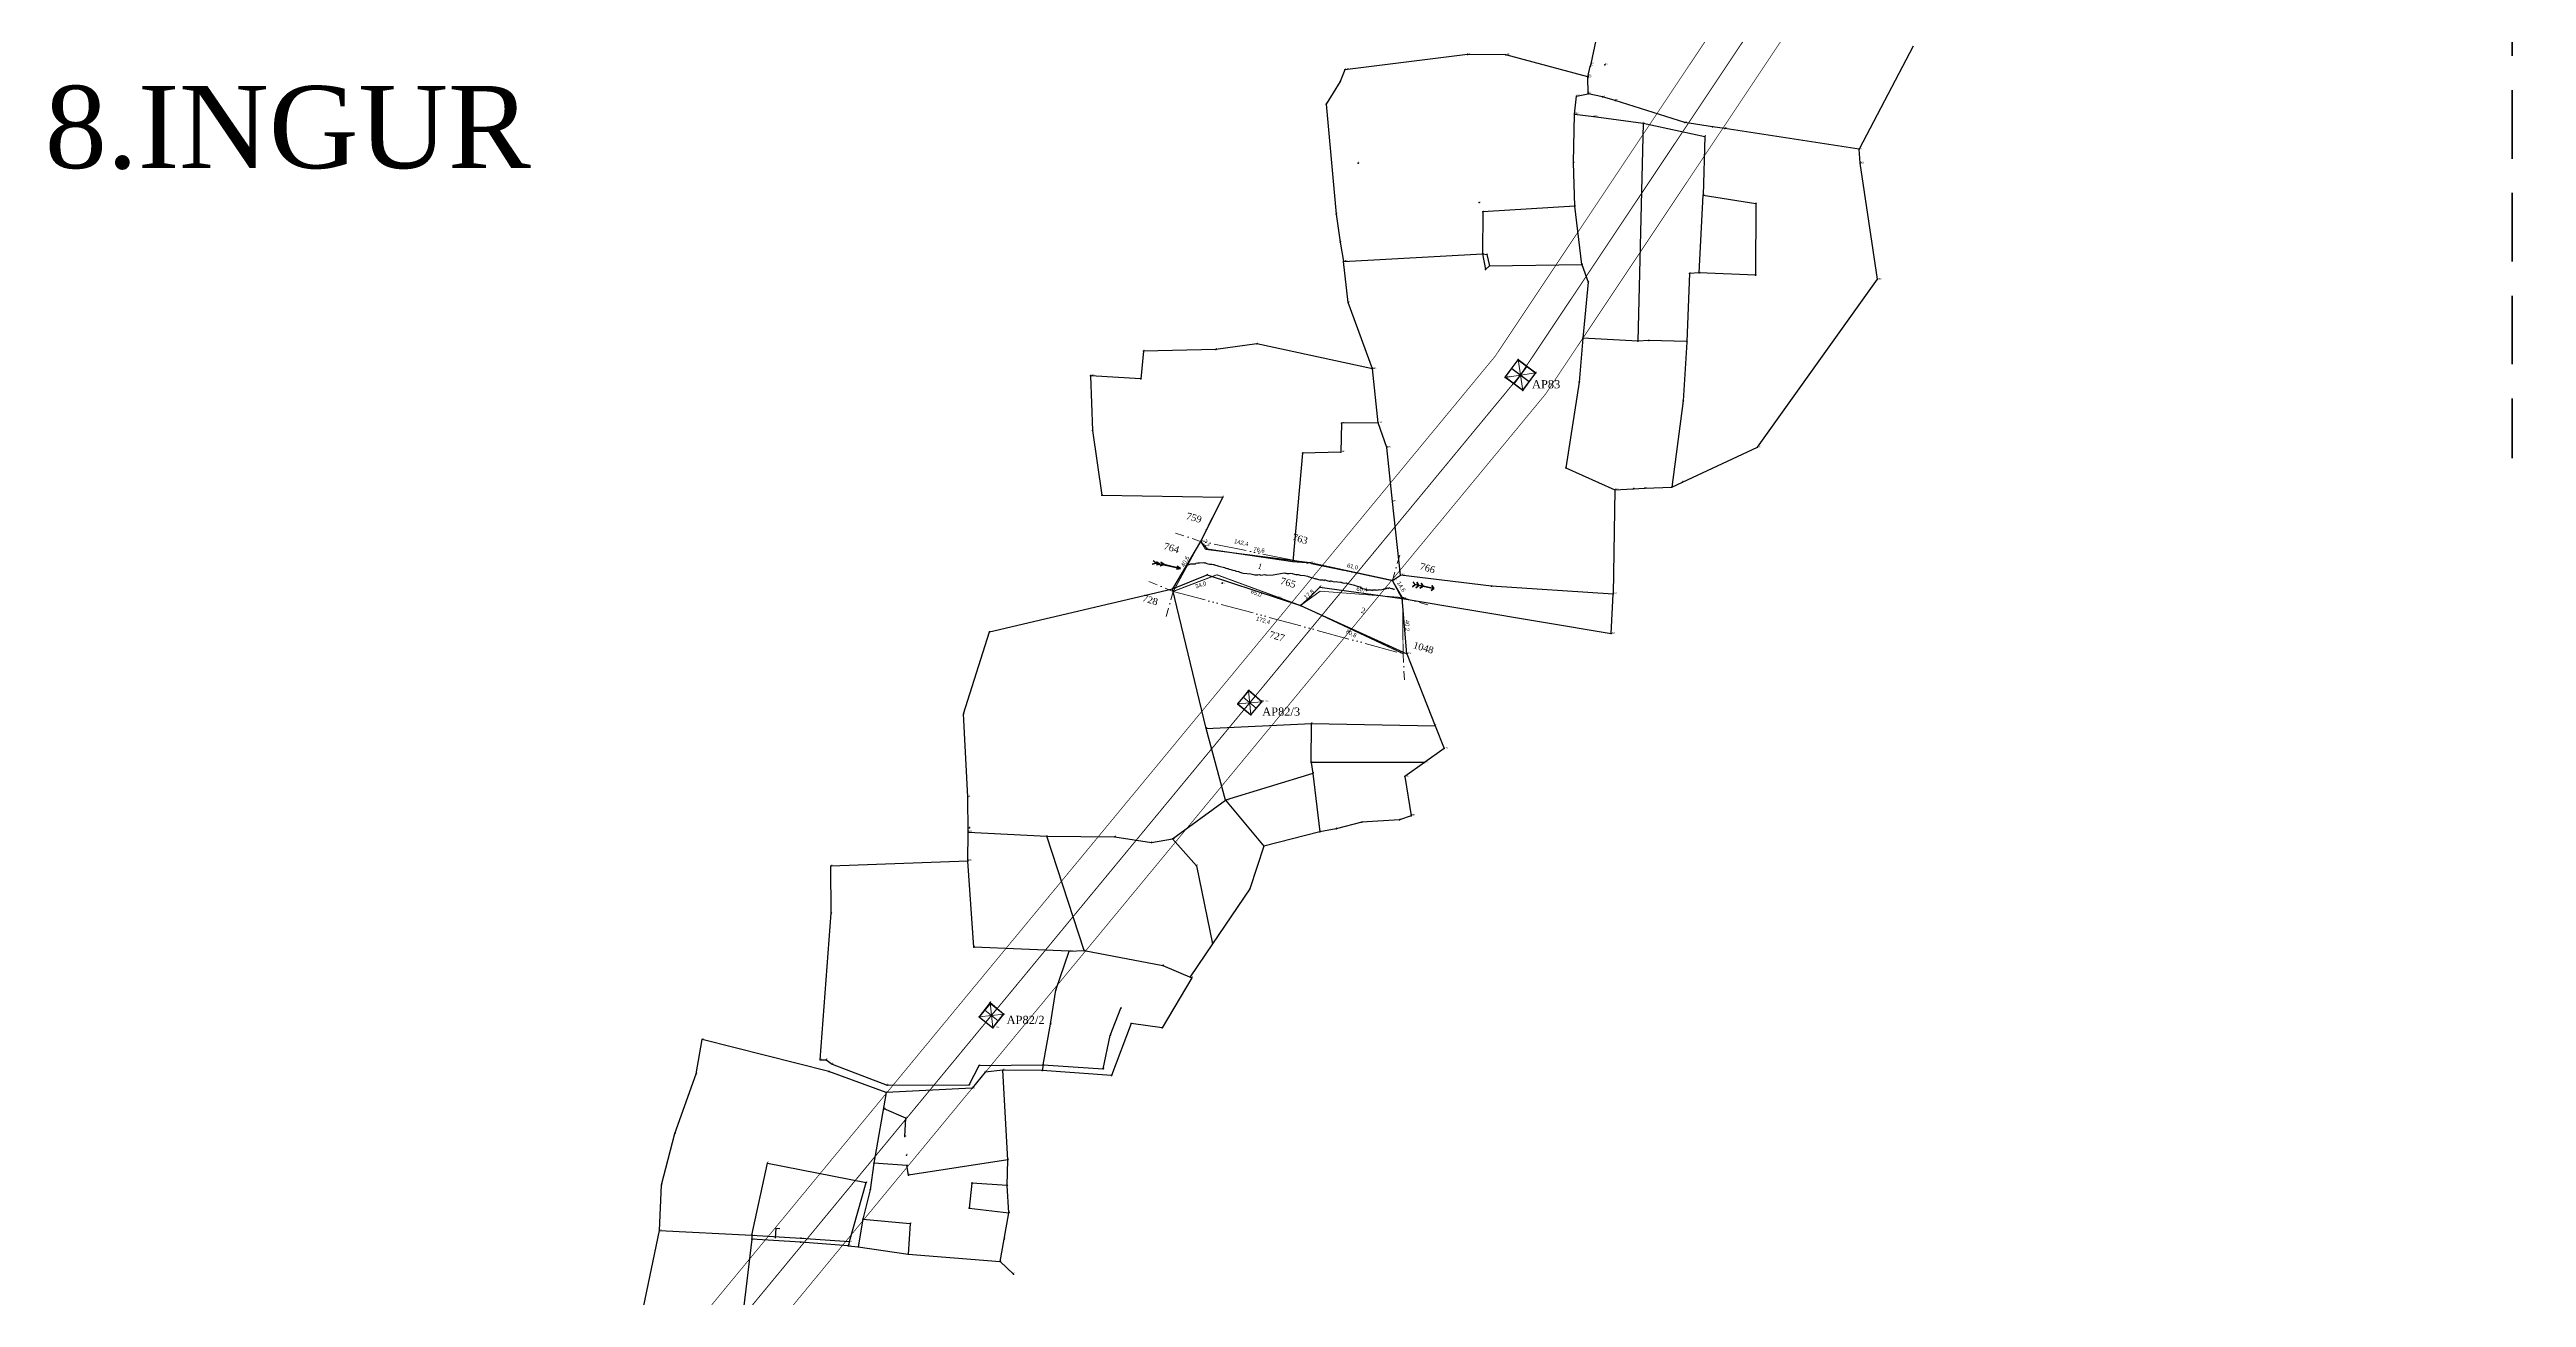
# Model space of a CAD drawing. Header units: inches. Extents: x 781242 to 785512, y 1239766 to 1243567.
# Drawn here: x 782239 to 784048, y 1240972 to 1241882 of the extents above; entities that cross this region are included whole.
import ezdxf

# ---------------------------------------------------------------- set-up
doc = ezdxf.new("R2010")
doc.units = ezdxf.units.IN
doc.header["$MEASUREMENT"] = 0
for name, pattern in [('1', [0]), ('ACAD_ISO06W100', [36, 24, -3, 0, -3, 0, -3, 0, -3]), ('DASHDOT', [25.4, 12.7, -6.35, 0, -6.35]), ('DASHED2', [0.375, 0.25, -0.125]), ('SOLID_LINE', [0])]:
    doc.linetypes.add(name, pattern=pattern)
doc.layers.get('Defpoints').update_dxf_attribs({"lineweight": 0})
for name, color, linetype, lineweight in [('boundry line', 1, 'Continuous', 0), ('chain line', 251, 'Continuous', 0), ('CHAIN LINE DISTANCE', 251, '1', 0), ('LEADER', 7, 'Continuous', 0), ('S.F.BOUNDARY DISTANCE', 220, '1', 0), ('S.F.SEPERATION LINE', 7, 'Continuous', 0), ('SUB DIVISION', 3, '1', 0), ('SUB DIVISION LINE DISTANCE', 200, '1', 0), ('SUB DIVISION NUMBER', 130, 'Continuous', 0), ('SURVEY NUMBER', 6, 'Continuous', 0), ('TOWER', 150, '1', 0), ('TOWER AS PER DESIGN', 31, 'Continuous', 0)]:
    doc.layers.add(name, color=color, linetype=linetype, lineweight=lineweight)
for name, color, linetype in [('FEATURE_LABEL', 7, 'Continuous'), ('ORIGIONAL TOWER', 1, '1'), ('Point_Code', 2, 'Continuous'), ('SITE DATA LINE', 130, 'Continuous'), ('WELL and BUILDING', 5, 'Continuous')]:
    doc.layers.add(name, color=color, linetype=linetype)
doc.styles.add('MtXpl_Times_New_Roma', font='times.ttf')
doc.styles.get("Standard").update_dxf_attribs({"font": 'arial.ttf'})
doc.linetypes.add('POWER', pattern='A,5,-0.2,[131,ltypeshp.shx,S=0.2,R=0,X=-0.2,Y=0],-0.4,[131,ltypeshp.shx,S=0.2,R=180,X=0.2,Y=0],-0.4,[131,ltypeshp.shx,S=0.2,R=0,X=-0.2,Y=0],-0.4,[131,ltypeshp.shx,S=0.2,R=180,X=0.2,Y=0],-0.4,[131,ltypeshp.shx,S=0.2,R=0,X=-0.2,Y=0],-0.4,[131,ltypeshp.shx,S=0.2,R=180,X=0.2,Y=0],-0.2', length=7.4)
doc.dimstyles.get("Standard").update_dxf_attribs({"dimtxt": 0.18, "dimasz": 0.18, "dimexe": 0.18, "dimexo": 0.0625, "dimgap": 0.09, "dimtad": 0, "dimtih": 1, "dimtoh": 1, "dimdec": 4, "dimzin": 0, "dimdsep": 46, "dimtxsty": 'Standard', "dimcen": 0.09, "dimadec": 0, "dimazin": 0, "dimtfac": 1, "dimtdec": 4, "dimtofl": 0, "dimtmove": 0, "dimatfit": 3, "dimfxl": 1, "dimtolj": 1, "dimtzin": 0, "dimarcsym": 0})

# ---------------------------------------------------------------- blocks, each defined once
blk = doc.blocks.new('765 INGR')
at = {"layer": 'boundry line', "color": 1, "lineweight": 70, "const_width": 0.7, "elevation": 101.2}
for points in [[(783059.6, 1241486.9), (783079.5, 1241523.4)], [(783079.5, 1241523.4), (783083, 1241517.6)], [(783083, 1241517.6), (783159.7, 1241507.8)], [(783159.7, 1241507.8), (783219.6, 1241494.9)], [(783091.4, 1241499), (783059.6, 1241486.9)], [(783152.4, 1241476.6), (783091.4, 1241499)], [(783219.6, 1241494.9), (783227, 1241482.3)], [(783227, 1241482.3), (783227.4, 1241441.4)], [(783227.4, 1241441.4), (783152.4, 1241476.6)]]:
    blk.add_lwpolyline(points, dxfattribs=at)
at = {"layer": 'chain line', "linetype": 'ACAD_ISO06W100', "elevation": 101.2}
for points in [[(783219.6, 1241494.9), (783079.5, 1241523.4)], [(783059.6, 1241486.9), (783227.4, 1241441.4)]]:
    blk.add_lwpolyline(points, dxfattribs=at)
at = {"layer": 'S.F.SEPERATION LINE', "linetype": 'DASHDOT', "lineweight": 0, "ltscale": 0.5, "elevation": 101.2}
for points in [[(783079.5, 1241523.4), (783088.8, 1241542.2)], [(783079.5, 1241523.4), (783059.6, 1241530)], [(783219.6, 1241494.9), (783225.4, 1241515.1)], [(783059.6, 1241486.9), (783040.1, 1241494.7)], [(783059.6, 1241486.9), (783053.8, 1241466.7)], [(783227, 1241482.3), (783247.2, 1241476.5)], [(783227.4, 1241441.4), (783228.4, 1241420.4)]]:
    blk.add_lwpolyline(points, dxfattribs=at)
at = {"layer": 'SUB DIVISION', "elevation": 101.2}
for points in [[(783152.4, 1241476.6), (783166.8, 1241487.1)], [(783166.8, 1241487.1), (783227, 1241482.3)]]:
    blk.add_lwpolyline(points, dxfattribs=at)
at = {"layer": 'WELL and BUILDING', "color": 5, "ltscale": 2, "elevation": 101.2, "flags": 128}
for points in [[(783047.1, 1241507.5), (783044.1, 1241506.7)], [(783044.1, 1241506.7), (783047.1, 1241507.5)], [(783047.1, 1241507.5), (783044.9, 1241509.2)], [(783047.1, 1241507.5), (783064.8, 1241503.5)], [(783049.7, 1241506.7), (783047.1, 1241507.5)], [(783049.7, 1241506.7), (783047.3, 1241506.3)], [(783047.3, 1241506.3), (783049.7, 1241506.7)], [(783049.7, 1241506.7), (783047.4, 1241508.5)], [(783047.4, 1241508.5), (783049.7, 1241506.7)], [(783052.9, 1241506.4), (783049.7, 1241506.7)], [(783052.9, 1241506.4), (783049.9, 1241505.6)], [(783049.9, 1241505.6), (783052.9, 1241506.4)], [(783052.9, 1241506.4), (783050.6, 1241508.1)], [(783050.6, 1241508.1), (783052.9, 1241506.4)], [(783064.8, 1241503.5), (783052.9, 1241506.4)], [(783064.8, 1241503.5), (783061.9, 1241503.2)], [(783061.9, 1241503.2), (783064.8, 1241503.5)], [(783064.8, 1241503.5), (783062.5, 1241505.3)], [(783062.5, 1241505.3), (783064.8, 1241503.5)], [(783070.5, 1241506.3), (783072.3, 1241506.9)], [(783072.3, 1241506.9), (783075.2, 1241507.1)], [(783075.2, 1241507.1), (783075.7, 1241507)], [(783075.7, 1241507), (783076.4, 1241507.4)], [(783076.4, 1241507.4), (783077.5, 1241507.6)], [(783077.5, 1241507.6), (783078.7, 1241507.8)], [(783078.7, 1241507.8), (783082, 1241507.9)], [(783082, 1241507.9), (783082.5, 1241507.8)], [(783082.5, 1241507.8), (783083.1, 1241507.6)], [(783083.1, 1241507.6), (783084.1, 1241507.3)], [(783084.1, 1241507.3), (783085.1, 1241507.1)], [(783085.1, 1241507.1), (783086.1, 1241506.8)], [(783086.1, 1241506.8), (783087.8, 1241506.8)], [(783087.8, 1241506.8), (783088.8, 1241506.5)], [(783088.8, 1241506.5), (783089.3, 1241506.4)], [(783089.3, 1241506.4), (783089.8, 1241506.2)], [(783089.8, 1241506.2), (783090.3, 1241506.1)], [(783090.3, 1241506.1), (783091.4, 1241505.8)], [(783091.4, 1241505.8), (783092.9, 1241505.4)], [(783092.9, 1241505.4), (783097, 1241504.2)], [(783097, 1241504.2), (783098, 1241503.9)], [(783098, 1241503.9), (783099, 1241503.6)], [(783099, 1241503.6), (783099.5, 1241503.5)], [(783099.5, 1241503.5), (783100.5, 1241503.2)], [(783100.5, 1241503.2), (783101.6, 1241502.9)], [(783101.6, 1241502.9), (783103.1, 1241502.4)], [(783103.1, 1241502.4), (783104.6, 1241502)], [(783104.6, 1241502), (783105.6, 1241501.7)], [(783105.6, 1241501.7), (783107.2, 1241501.3)], [(783107.2, 1241501.3), (783108.2, 1241501)], [(783108.2, 1241501), (783109.7, 1241500.5)], [(783109.7, 1241500.5), (783110.7, 1241500.2)], [(783110.7, 1241500.2), (783116.1, 1241499.8)], [(783132.4, 1241499), (783140.6, 1241500.5)], [(783140.6, 1241500.5), (783141.6, 1241500.2)], [(783141.6, 1241500.2), (783142.1, 1241500.1)], [(783142.1, 1241500.1), (783142.6, 1241499.9)], [(783142.6, 1241499.9), (783144.3, 1241500)], [(783144.3, 1241500), (783145.5, 1241500.2)], [(783145.5, 1241500.2), (783146.5, 1241499.9)], [(783146.5, 1241499.9), (783148, 1241499.5)], [(783116.1, 1241499.8), (783117.1, 1241499.5)], [(783117.1, 1241499.5), (783118.2, 1241499.2)], [(783118.2, 1241499.2), (783119.2, 1241498.9)], [(783119.2, 1241498.9), (783120.9, 1241499)], [(783120.9, 1241499), (783121.4, 1241498.9)], [(783121.4, 1241498.9), (783122.5, 1241499.1)], [(783122.5, 1241499.1), (783123.6, 1241498.8)], [(783123.6, 1241498.8), (783126.4, 1241499.1)], [(783126.4, 1241499.1), (783127.9, 1241498.6)], [(783127.9, 1241498.6), (783132.4, 1241499)], [(783148, 1241499.5), (783149.1, 1241499.2)], [(783149.1, 1241499.2), (783150.7, 1241499.3)], [(783150.7, 1241499.3), (783152.3, 1241498.8)], [(783152.3, 1241498.8), (783155.5, 1241498.4)], [(783155.5, 1241498.4), (783157.5, 1241497.9)], [(783157.5, 1241497.9), (783158, 1241497.7)], [(783158, 1241497.7), (783159, 1241497.4)], [(783159, 1241497.4), (783160.1, 1241497.1)], [(783160.1, 1241497.1), (783160.6, 1241497)], [(783160.6, 1241497), (783161.6, 1241496.7)], [(783161.6, 1241496.7), (783162.6, 1241496.4)], [(783162.6, 1241496.4), (783163.1, 1241496.3)], [(783163.1, 1241496.3), (783163.6, 1241496.1)], [(783163.6, 1241496.1), (783164.1, 1241496)], [(783164.1, 1241496), (783165.7, 1241495.5)], [(783165.7, 1241495.5), (783166.7, 1241495.2)], [(783166.7, 1241495.2), (783167.9, 1241495.4)], [(783167.9, 1241495.4), (783168.9, 1241495.2)], [(783168.9, 1241495.2), (783169.4, 1241495)], [(783169.4, 1241495), (783169.9, 1241494.9)], [(783169.9, 1241494.9), (783170, 1241495.4)], [(783170, 1241495.4), (783170.6, 1241495.2)], [(783170.6, 1241495.2), (783171.6, 1241494.9)], [(783171.6, 1241494.9), (783174.1, 1241494.2)], [(783174.1, 1241494.2), (783174.3, 1241494.7)], [(783174.3, 1241494.7), (783175.3, 1241494.4)], [(783175.3, 1241494.4), (783176.3, 1241494.1)], [(783176.3, 1241494.1), (783177.3, 1241493.8)], [(783177.3, 1241493.8), (783178.5, 1241494)], [(783178.5, 1241494), (783179.5, 1241493.8)], [(783179.5, 1241493.8), (783181.7, 1241493.7)], [(783181.7, 1241493.7), (783182.2, 1241493.5)], [(783182.2, 1241493.5), (783182.7, 1241493.4)], [(783182.7, 1241493.4), (783183.2, 1241493.2)], [(783183.2, 1241493.2), (783183.7, 1241493.1)], [(783183.7, 1241493.1), (783184.8, 1241492.8)], [(783184.8, 1241492.8), (783185.9, 1241493)], [(783185.9, 1241493), (783186.4, 1241492.9)], [(783186.4, 1241492.9), (783186.9, 1241492.7)], [(783186.9, 1241492.7), (783189, 1241492.1)], [(783189, 1241492.1), (783192, 1241491.3)], [(783192, 1241491.3), (783193.1, 1241491)], [(783193.1, 1241491), (783195.1, 1241490.4)], [(783195.1, 1241490.4), (783196.1, 1241490.1)], [(783196.1, 1241490.1), (783196.5, 1241489.4)], [(783196.5, 1241489.4), (783197, 1241489.3)], [(783197, 1241489.3), (783198, 1241489)], [(783198, 1241489), (783199, 1241488.7)], [(783199, 1241488.7), (783201.1, 1241488.1)], [(783201.1, 1241488.1), (783203.8, 1241487.9)], [(783203.8, 1241487.9), (783204.8, 1241487.6)], [(783204.8, 1241487.6), (783205.4, 1241488)], [(783205.4, 1241488), (783207.6, 1241487.9)], [(783207.6, 1241487.9), (783208.1, 1241487.7)], [(783208.1, 1241487.7), (783209.3, 1241488)], [(783209.3, 1241488), (783210, 1241488.3)], [(783210, 1241488.3), (783211, 1241488)], [(783211, 1241488), (783212.8, 1241488.6)], [(783212.8, 1241488.6), (783213.3, 1241488.5)], [(783213.3, 1241488.5), (783213.5, 1241489)], [(783213.5, 1241489), (783214, 1241488.8)], [(783214, 1241488.8), (783214.5, 1241488.7)], [(783214.5, 1241488.7), (783214.6, 1241489.2)], [(783214.6, 1241489.2), (783215.1, 1241489.1)], [(783215.1, 1241489.1), (783215.8, 1241489.4)], [(783215.8, 1241489.4), (783216.8, 1241489.1)], [(783216.8, 1241489.1), (783217, 1241489.6)], [(783217, 1241489.6), (783217.5, 1241489.5)], [(783217.5, 1241489.5), (783218, 1241489.3)], [(783218, 1241489.3), (783219, 1241489)], [(783219, 1241489), (783219.5, 1241488.9)], [(783219.5, 1241488.9), (783220, 1241488.8)], [(783220, 1241488.8), (783220.5, 1241488.6)], [(783220.5, 1241488.6), (783221, 1241488.5)], [(783236.3, 1241491.8), (783234.2, 1241490.2)], [(783234.2, 1241490.2), (783236.3, 1241491.8)], [(783236.3, 1241491.8), (783234.7, 1241493.9)], [(783236.3, 1241491.8), (783249.9, 1241489)], [(783238.9, 1241491.1), (783236.3, 1241491.8)], [(783238.9, 1241491.1), (783236.8, 1241489.5)], [(783236.8, 1241489.5), (783238.9, 1241491.1)], [(783238.9, 1241491.1), (783237.4, 1241493.7)], [(783237.4, 1241493.7), (783238.9, 1241491.1)], [(783242.1, 1241490.7), (783238.9, 1241491.1)], [(783242.1, 1241490.7), (783239.5, 1241489.2)], [(783239.5, 1241489.2), (783242.1, 1241490.7)], [(783242.1, 1241490.7), (783240.5, 1241492.8)], [(783240.5, 1241492.8), (783242.1, 1241490.7)], [(783249.9, 1241489), (783242.1, 1241490.7)], [(783249.9, 1241489), (783247.8, 1241487.4)], [(783247.8, 1241487.4), (783249.9, 1241489)], [(783249.9, 1241489), (783248.3, 1241491.1)], [(783248.3, 1241491.1), (783249.9, 1241489)]]:
    blk.add_lwpolyline(points, dxfattribs=at)
at = {"layer": 'CHAIN LINE DISTANCE', "linetype": 'Continuous', "ltscale": 2, "char_height": 3, "attachment_point": 5}
for s, insert, rotation in [('\\A1;142,4', (783109.2, 1241522.2, 101.2), 347.6172), ('\\A1;172,4', (783125.2, 1241465.5, 101.2), 343.9877)]:
    blk.add_mtext(s, dxfattribs=dict(at, insert=insert, rotation=rotation))
at = {"layer": 'S.F.BOUNDARY DISTANCE', "linetype": 'Continuous', "ltscale": 2, "char_height": 3, "attachment_point": 5}
for s, insert, rotation in [('\\A1;7,2', (783083.4, 1241521.9, 101.2), 295.9731), ('\\A1;76,6', (783122.2, 1241516.9, 101.2), 352.2845), ('\\A1;40,6', (783068.4, 1241508.6, 101.2), 62.8225), ('\\A1;61,0', (783190.5, 1241504.8, 101.2), 346.9748), ('\\A1;34,0', (783079.7, 1241491.4, 101.2), 18.9079), ('\\A1;65,0', (783120.1, 1241485.3, 101.2), 338.794), ('\\A1;14,6', (783225.9, 1241490.2, 101.2), 300.4574), ('\\A1;40,2', (783230.2, 1241461.9, 101.2), 270.5443), ('\\A1;80,8', (783189.4, 1241455.9, 101.2), 334.2173)]:
    blk.add_mtext(s, dxfattribs=dict(at, insert=insert, rotation=rotation))
at = {"layer": 'SUB DIVISION LINE DISTANCE', "linetype": 'Continuous', "ltscale": 2, "char_height": 3, "attachment_point": 5}
for s, insert, rotation in [('\\A1;17,8', (783158.8, 1241484.6, 101.2), 40.2976), ('\\A1;60,4', (783197.4, 1241488.1, 101.2), 354.7002)]:
    blk.add_mtext(s, dxfattribs=dict(at, insert=insert, rotation=rotation))
at = {"layer": 'SUB DIVISION NUMBER', "style": 'MtXpl_Times_New_Roma'}
for s, p in [('1', (783120.9, 1241503.7, 101.2)), ('2', (783196.3, 1241471.4, 101.2))]:
    blk.add_text(s, height=4, rotation=343.9174, dxfattribs=at).set_placement(p)
at = {"layer": 'SURVEY NUMBER', "style": 'MtXpl_Times_New_Roma'}
for s, p in [('759', (783068.6, 1241539.8, 101.2)), ('764', (783052.2, 1241517.8, 101.2)), ('763', (783146, 1241524.4, 101.2)), ('766', (783239.1, 1241503.1, 101.2)), ('728', (783036.6, 1241479.8, 101.2)), ('765', (783137.3, 1241492.4, 101.2)), ('727', (783129.2, 1241453.3, 101.2)), ('1048', (783234.3, 1241445.5, 101.2))]:
    blk.add_text(s, height=5, rotation=343.9174, dxfattribs=at).set_placement(p)
blk = doc.blocks.new('DA+0')
at = {"layer": 'ORIGIONAL TOWER'}
blk.add_lwpolyline([(-6.3, 6.3), (-6.3, -6.3), (6.3, -6.3), (6.3, 6.3)], close=True, dxfattribs=at)
at = {"layer": 'TOWER', "color": 2, "flags": 128}
for points in [[(-6.3, 0), (6.3, 0)], [(0, 6.3), (0, -6.3)]]:
    blk.add_lwpolyline(points, dxfattribs=at)
blk = doc.blocks.new('DC+0')
at = {"layer": 'ORIGIONAL TOWER'}
blk.add_lwpolyline([(-7.9, 7.9), (7.9, 7.9), (7.9, -7.9), (-7.9, -7.9)], close=True, dxfattribs=at)
at = {"layer": 'ORIGIONAL TOWER', "color": 2, "flags": 128}
for points in [[(-7.9, 0), (7.9, 0)], [(0, 7.9), (0, -7.9)]]:
    blk.add_lwpolyline(points, dxfattribs=at)

msp = doc.modelspace()

# ---------------------------------------------------------------- linework, layer by layer
for p in [(783184.9, 1241867.6, 107.9), (783274.5, 1241878.8, 108), (783302.4, 1241878.6, 107.5), (783362.2, 1241862.5, 106.7), (783362.3, 1241861.7, 106.3), (783362.6, 1241863.2, 106.7), (783364.1, 1241870, 106.3), (783364.7, 1241872, 106.3), (783374.7, 1241871.3, 106), (783181.4, 1241859.1, 108.1), (783353.9, 1241848.3, 106.5), (783362.5, 1241850, 106), (783362.6, 1241850.5, 106), (783373.1, 1241847.8, 105.7), (783382.3, 1241845.2, 105.5), (783171.1, 1241842.6, 108.1), (783352.6, 1241835.2, 106.8), (783366.7, 1241833.4, 106.1), (783402.6, 1241828.7, 104.9), (783433.2, 1241829, 104.5), (783453.2, 1241825.9, 104), (783447.8, 1241818.9, 104), (783462.4, 1241824.7, 104.2), (783560.3, 1241809.6, 101.6), (783194.7, 1241799.4, 107.4), (783351.7, 1241799.9, 106.2), (783561.2, 1241799.4, 102), (783446.5, 1241776.1, 104.4), (783178.6, 1241762.3, 107.6), (783282.9, 1241770.6, 106.5), (783285.6, 1241764, 106.3), (783352.7, 1241768, 105.9), (783484.9, 1241769.9, 103.5), (783181.4, 1241741.8, 106.3), (783183.9, 1241727.7, 105.8), (783285.3, 1241733.3, 106.1), (783287.5, 1241721.9, 105.7), (783288.5, 1241732.7, 105.5), (783290.4, 1241724.4, 105.3), (783357.9, 1241725.4, 104.9), (783436.5, 1241718.9, 104.2), (783443.6, 1241719.3, 104.3), (783484.7, 1241717.6, 103.2), (783362.4, 1241712.5, 105), (783573.8, 1241714.7, 102.3), (783187.3, 1241697.8, 105.2), (783090.7, 1241663.4, 104.7), (783120.6, 1241667.5, 104.3), (783358.7, 1241671.8, 104.5), (783398.9, 1241669.4, 104.2), (783406.7, 1241669.9, 104.3), (783434.5, 1241669.2, 105.8), (783037.9, 1241662.2, 105.1), (783205.1, 1241649.3, 103.6), (783311.3, 1241656, 103.9), (783324.2, 1241646.4, 103.9), (782999.2, 1241644.2, 103.4), (783035.8, 1241641.9, 104), (783301.9, 1241643.1, 103.9), (783302.3, 1241643, 104), (783314.8, 1241633.6, 103.8), (783355.9, 1241639.5, 104.1), (783182.4, 1241609.6, 102.2), (783209.2, 1241609.8, 102), (783431.8, 1241626, 103.3), (783000.5, 1241604.2, 102.9), (783215.5, 1241591.9, 101.9), (783486.2, 1241592.1, 102.1), (783154, 1241587.7, 102.2), (783181.9, 1241588.6, 101.9), (783346.1, 1241577, 103), (783007.3, 1241557.1, 102.4), (783095.7, 1241555.7, 102.1), (783381.9, 1241561, 102.1), (783395.7, 1241561.7, 102.5), (783404, 1241562.1, 102.5), (783423.7, 1241563, 102.9), (783431.5, 1241566.6, 102.6), (783219.6, 1241552.5, 101.8), (783079.5, 1241523.4, 101.9), (783084.1, 1241517.9, 102.4), (783146.9, 1241508.7, 101.8), (783159.7, 1241507.8, 101.7), (783059.1, 1241488.8, 102.9), (783084.4, 1241498.9, 102.2), (783095.4, 1241492.8, 102.6), (783136.1, 1241482, 102.1), (783159.2, 1241482.7, 101.5), (783166.6, 1241490, 101.9), (783219.6, 1241494.9, 101.2), (783225.5, 1241498.8, 101.1), (783226.7, 1241481.8, 100.9), (783291.9, 1241490.6, 101.2), (783380.7, 1241484.9, 100.5), (783152.4, 1241476.6, 101.9), (782925.3, 1241457.3, 9.3), (783379.4, 1241456.1, 100.4), (783230.1, 1241441.3, 101.9), (783114.6, 1241414.5, 10.6), (782906.5, 1241397.5, 11.5), (783106.6, 1241404.8, 10.8), (783116.1, 1241396.8, 10.8), (783124.1, 1241406.3, 10.9), (783124.2, 1241406.3, 10.7), (783083.6, 1241386.8, 11.4), (783160.6, 1241390.5, 10.1), (783250.9, 1241388.8, 8.2), (783160.3, 1241362, 9.9), (783243.1, 1241361.9, 8.3), (783257.4, 1241372.3, 8.4), (783161.5, 1241354, 9.8), (783228.7, 1241351.7, 8.3), (782909.5, 1241336.9, 13.2), (783097.6, 1241334.4, 11.1), (783224.7, 1241320.2, 8.1), (783233.3, 1241323.1, 7.7), (783233.6, 1241323.3, 7.7), (782909.8, 1241311.2, 13.6), (782910.9, 1241314.4, 13.6), (782967.2, 1241308.1, 13.6), (783016.9, 1241307.8, 13.2), (783043.8, 1241303.5, 12.4), (783059, 1241306.2, 12.1), (783125.6, 1241301, 9.8), (783166.6, 1241311.3, 9.5), (783178.4, 1241313.6, 9.3), (783197.2, 1241318.4, 8.4), (782809.6, 1241286.3, 13.7), (782909.6, 1241290.3, 13.8), (782909.6, 1241290, 13.7), (783076.6, 1241286.6, 10.4), (783115.6, 1241269.8, 8.9), (782809.7, 1241252, 14.7), (783088.3, 1241229.7, 9.2), (782914, 1241227.2, 13.6), (782983.5, 1241224.2, 12.6), (782994.5, 1241224.7, 12.2), (783051.9, 1241213.9, 10.8), (782973.9, 1241195.9, 13.3), (783073.2, 1241204.9, 9.4), (782917.9, 1241176.4, 12.9), (782925.8, 1241186.8, 12.9), (782935.8, 1241178.2, 12.9), (783021.4, 1241182.6, 11.2), (782715.6, 1241159.9, 13.8), (782927.7, 1241168.5, 13), (782927.8, 1241168.4, 12.9), (782969.9, 1241171, 12.1), (783013.5, 1241162.8, 10.5), (783028.8, 1241171.6, 10.2), (783051.4, 1241168.3, 9.6), (782801.8, 1241145, 12.7), (782806.2, 1241145, 13), (782810.5, 1241141.8, 12.7), (782917.9, 1241140.8, 12.4), (782964.7, 1241141.3, 12.5), (783008.4, 1241138.4, 10.7), (782711.3, 1241134.8, 13.8), (782808, 1241136.4, 13.1), (782849.9, 1241121.1, 12.6), (782850.7, 1241126.5, 12.6), (782910.5, 1241126.6, 12.3), (782912.8, 1241124.2, 12.1), (782922.2, 1241136, 12), (782935.2, 1241137.4, 11.7), (782963.9, 1241137.1, 11.1), (783014.5, 1241133.6, 10.1), (782848.4, 1241109.3, 12.9), (782864.4, 1241102.4, 11.7), (782695.7, 1241091.1, 14.1), (782863.5, 1241089.1, 11.5), (782763.4, 1241069.6, 12.9), (782840.9, 1241069.5, 12.5), (782864.7, 1241075.4, 11.5), (782865, 1241067.8, 11.5), (782938.8, 1241071.9, 11.9), (782686, 1241053.8, 17), (782835.4, 1241055.4, 12.3), (782838.2, 1241050.2, 12.4), (782866.3, 1241060.8, 11.5), (782912.5, 1241054.9, 11), (782938.2, 1241053.3, 11.8), (782910.6, 1241036.6, 11), (782939.5, 1241033.3, 11.4), (782684.5, 1241020.3, 16.1), (782751.8, 1241017.1, 14.7), (782751.8, 1241014, 15), (782787.3, 1241011.8, 13.9), (782787.6, 1241014.7, 13.9), (782823.1, 1241012.3, 12.9), (782833, 1241028.7, 12.4), (782867.5, 1241025.4, 12), (782936.2, 1241014.1, 11.6), (782822.2, 1241009.3, 13.2), (782829.4, 1241008.4, 12.8), (782865.9, 1241003.2, 12.2), (782933.3, 1240997.7, 11.7), (782943, 1240988.6, 10.9)]:
    msp.add_point(p)
at = {"layer": 'Defpoints', "color": 51, "linetype": 'DASHED2', "lineweight": 50, "ltscale": 200}
msp.add_lwpolyline([(783589.3, 1243566.7), (783956.4, 1242904.4), (784007.4, 1242799.7), (784014.3, 1242783.3), (784041, 1242714.8), (784047.6, 1242676.1), (784041, 1242621.1), (784031.1, 1242584.6), (784028.7, 1242553.6), (784020.2, 1242535.2), (784015.4, 1242442.5), (784018.9, 1242363.8), (784037.3, 1242152.7), (784037.3, 1241584)], dxfattribs=at)
at = {"layer": 'SITE DATA LINE'}
for points, elevation in [([(783599.9, 1241884.8), (783560.3, 1241809.6), (783462.4, 1241824.7), (783453.2, 1241825.9), (783433.2, 1241829), (783382.3, 1241845.2), (783373.1, 1241847.8), (783362.5, 1241850), (783362.2, 1241862.5), (783364.1, 1241870), (783364.7, 1241872), (783373, 1241911.2)], -167.7), ([(783184.9, 1241867.6), (783181.4, 1241859.1), (783171.1, 1241842.6), (783178.6, 1241762.3), (783181.4, 1241741.8), (783183.9, 1241727.7), (783285.3, 1241733.3), (783288.5, 1241732.7), (783290.4, 1241724.4), (783357.9, 1241725.4)], -167.7), ([(783362.2, 1241862.5), (783302.4, 1241878.6), (783274.5, 1241878.8), (783184.9, 1241867.6)], -167.7), ([(783357.9, 1241725.4), (783352.7, 1241768), (783351.7, 1241799.9), (783352.6, 1241835.2), (783353.9, 1241848.3), (783362.5, 1241850)], -167.7), ([(783352.6, 1241835.2), (783366.7, 1241833.4), (783402.6, 1241828.7), (783447.8, 1241818.9), (783446.5, 1241776.1), (783484.9, 1241769.9), (783484.7, 1241717.6), (783443.6, 1241719.3), (783446.5, 1241776.1)], 106.8), ([(783402.6, 1241828.7), (783398.9, 1241669.4)], 104.9), ([(783357.9, 1241725.4), (783362.4, 1241712.5), (783358.7, 1241671.8), (783355.9, 1241639.5), (783346.1, 1241577), (783381.9, 1241561), (783404, 1241562.1), (783423.7, 1241563), (783431.5, 1241566.6), (783486.2, 1241592.1), (783573.8, 1241714.7), (783561.2, 1241799.4), (783560.3, 1241809.6)], -167.7), ([(783352.7, 1241768), (783285.6, 1241764), (783285.3, 1241733.3), (783287.5, 1241721.9), (783290.4, 1241724.4)], 105.9), ([(783209.2, 1241609.8), (783205.1, 1241649.3), (783187.3, 1241697.8), (783183.9, 1241727.7)], -167.7), ([(783443.6, 1241719.3), (783436.5, 1241718.9), (783434.5, 1241669.2), (783406.7, 1241669.9), (783398.9, 1241669.4), (783358.7, 1241671.8)], 104.3), ([(783205.1, 1241649.3), (783120.6, 1241667.5), (783090.7, 1241663.4), (783037.9, 1241662.2), (783035.8, 1241641.9), (782999.2, 1241644.2), (783000.5, 1241604.2), (783007.3, 1241557.1), (783095.7, 1241555.7), (783079.5, 1241523.4), (783084.1, 1241517.9), (783146.9, 1241508.7), (783159.7, 1241507.8), (783219.6, 1241494.9), (783225.5, 1241498.8)], -167.7), ([(783434.5, 1241668.8), (783431.8, 1241626), (783423.7, 1241563)], 104.3), ([(783209.2, 1241609.8), (783182.4, 1241609.6), (783181.9, 1241588.6)], -167.7), ([(783215.5, 1241591.9), (783209.2, 1241609.8)], -167.7), ([(783381.9, 1241561), (783380.7, 1241484.9), (783291.9, 1241490.6), (783225.5, 1241498.8), (783219.6, 1241552.5), (783215.5, 1241591.9)], -167.7), ([(783181.9, 1241588.6), (783154, 1241587.7), (783146.9, 1241508.7)], -167.7), ([(783079.5, 1241523.4), (783059.1, 1241488.8), (783084.4, 1241498.9), (783136.1, 1241482), (783152.4, 1241476.6), (783230.1, 1241441.3), (783226.7, 1241481.8), (783219.6, 1241494.9)], -167.7), ([(782925.3, 1241457.3), (783059.1, 1241488.8)], 9.3), ([(783083.6, 1241386.8), (783059.1, 1241488.8)], 11.1), ([(783152.4, 1241476.6), (783159.2, 1241482.7), (783166.6, 1241490), (783226.7, 1241481.8)], -167.7), ([(783226.7, 1241481.8), (783379.4, 1241456.1), (783380.7, 1241484.9)], -167.7), ([(783230.1, 1241441.3), (783250.9, 1241388.8)], 101.9)]:
    msp.add_lwpolyline(points, dxfattribs=dict(at, elevation=elevation))
at = {"layer": 'SITE DATA LINE', "flags": 128}
for points, elevation in [([(782909.6, 1241290), (782909.8, 1241311.2), (782909.5, 1241336.9), (782906.5, 1241397.5), (782925.3, 1241457.3)], 12.5), ([(783097.6, 1241334.4), (783083.6, 1241386.8), (783160.6, 1241390.5), (783250.9, 1241388.8), (783257.4, 1241372.3)], 11.1), ([(783160.3, 1241362), (783160.6, 1241390.5)], 8.3), ([(783243.1, 1241361.9), (783160.3, 1241362), (783161.5, 1241354), (783097.6, 1241334.4)], 8.3), ([(783257.4, 1241372.3), (783243.1, 1241361.9), (783228.7, 1241351.7), (783233.3, 1241323.1)], 8.4), ([(783161.5, 1241354), (783166.6, 1241311.3)], 9.8), ([(782909.8, 1241311.2), (782967.2, 1241308.1), (783016.9, 1241307.8), (783043.8, 1241303.5), (783059, 1241306.2), (783097.6, 1241334.4), (783125.6, 1241301), (783115.6, 1241269.8), (783088.3, 1241229.7), (783071.8, 1241205.5)], 12.5), ([(783233.3, 1241323.1), (783224.7, 1241320.2), (783197.2, 1241318.4), (783178.4, 1241313.6), (783166.6, 1241311.3), (783125.6, 1241301)], 7.7), ([(782994.5, 1241224.7), (782967.2, 1241308.1)], 12.2), ([(783059, 1241306.2), (783076.6, 1241286.6), (783088.3, 1241229.7)], 12.1), ([(782801.8, 1241145), (782809.7, 1241252), (782809.6, 1241286.3)], 12.7), ([(782964.7, 1241141.3), (782969.9, 1241171), (782973.9, 1241195.9), (782983.5, 1241224.2), (782914, 1241227.2), (782909.6, 1241290), (782809.6, 1241286.3)], 12.5), ([(782983.5, 1241224.2), (782994.5, 1241224.7), (783051.9, 1241213.9), (783073.2, 1241204.9), (783051.4, 1241168.3), (783028.8, 1241171.6), (783014.5, 1241133.6), (782963.9, 1241137.1)], 12.6), ([(782964.7, 1241141.3), (783008.4, 1241138.4), (783013.5, 1241162.8), (783021.4, 1241182.6)], 12.5), ([(782684.5, 1241020.3), (782686, 1241053.8), (782695.7, 1241091.1), (782711.3, 1241134.8), (782715.6, 1241159.9)], 16.1), ([(782849.9, 1241121.1), (782808, 1241136.4), (782715.6, 1241159.9)], 11.7), ([(782801.8, 1241145), (782806.2, 1241145), (782810.5, 1241141.8), (782850.7, 1241126.5), (782910.5, 1241126.6), (782917.9, 1241140.8), (782964.7, 1241141.3), (782963.9, 1241137.1), (782935.2, 1241137.4)], 12.7), ([(782933.3, 1240997.7), (782936.2, 1241014.1), (782939.5, 1241033.3), (782938.2, 1241053.3), (782938.8, 1241071.9), (782935.2, 1241137.4), (782922.2, 1241136), (782912.8, 1241124.2), (782849.9, 1241121.1), (782840.9, 1241069.5), (782838.2, 1241050.2), (782833, 1241028.7), (782829.4, 1241008.4)], 11.7), ([(782863.5, 1241089.1), (782864.4, 1241102.4), (782848.4, 1241109.3)], 11.5), ([(782751.8, 1241017.1), (782763.4, 1241069.6), (782835.4, 1241055.4)], 14.7), ([(782938.8, 1241071.9), (782866.3, 1241060.8), (782865, 1241067.8), (782840.9, 1241069.5)], 11.7), ([(782823.1, 1241012.3), (782835.4, 1241055.4)], 12.9), ([(782938.2, 1241053.3), (782912.5, 1241054.9), (782910.6, 1241036.6), (782939.5, 1241033.3)], 11.7), ([(782654, 1240874.6), (782684.5, 1241020.3), (782751.8, 1241017.1), (782787.6, 1241014.7), (782823.1, 1241012.3), (782822.2, 1241009.3), (782787.3, 1241011.8), (782751.8, 1241014)], 18.4), ([(782751.8, 1241017.1), (782751.8, 1241014), (782732.3, 1240852)], 14.7), ([(782833, 1241028.7), (782867.5, 1241025.4), (782865.9, 1241003.2)], 12.4), ([(782822.2, 1241009.3), (782829.4, 1241008.4), (782865.9, 1241003.2), (782933.3, 1240997.7), (782943, 1240988.6)], 13.2)]:
    msp.add_lwpolyline(points, dxfattribs=dict(at, elevation=elevation))
at = {"layer": 'TOWER', "color": 5, "linetype": 'POWER', "ltscale": 5, "const_width": 0.5}
for points in [[(784114.8, 1242888), (783914.9, 1242586), (783708.3, 1242277.4), (783499.6, 1241965.7), (783294.6, 1241658.5), (783097.7, 1241420.2), (782909.1, 1241192), (782699.5, 1240938.2), (782505.2, 1240702.4), (782319.9, 1240460.6), (782357.8, 1240090)], [(784155.7, 1242866.3), (783953.2, 1242560.5), (783746.5, 1242251.8), (783537.8, 1241940.2), (783331.5, 1241631), (783133.1, 1241390.9), (782944.5, 1241162.7), (782735, 1240908.9), (782541.2, 1240673.8), (782367.5, 1240447.2), (782405, 1240081)]]:
    msp.add_lwpolyline(points, dxfattribs=at)
at = {"layer": 'TOWER', "color": 4, "const_width": 0.7, "flags": 128}
msp.add_lwpolyline([(784135.3, 1242877.2), (783934, 1242573.3), (783727.4, 1242264.6), (783518.7, 1241952.9), (783313, 1241644.8), (783115.4, 1241405.6), (782926.8, 1241177.3), (782717.3, 1240923.6), (782523.2, 1240688.1), (782343.7, 1240453.9), (782381.4, 1240085.5)], dxfattribs=at)
at = {"layer": 'TOWER AS PER DESIGN'}
for points, elevation in [([(783311.3, 1241656), (783324.2, 1241646.4), (783314.8, 1241633.6), (783301.9, 1241643.1), (783311.3, 1241656)], 103.9), ([(783301.9, 1241643.1), (783324.2, 1241646.4)], 103.9), ([(783311.3, 1241656), (783314.8, 1241633.6)], 103.9), ([(783114.6, 1241414.5), (783124.2, 1241406.3), (783116.1, 1241396.8), (783106.6, 1241404.8), (783114.6, 1241414.5)], 10.6), ([(783114.6, 1241414.5), (783116.1, 1241396.8)], 10.6), ([(783106.6, 1241404.8), (783124.2, 1241406.3)], 10.8), ([(782925.8, 1241186.8), (782935.8, 1241178.2), (782927.8, 1241168.4), (782917.9, 1241176.4), (782925.8, 1241186.8)], 12.9), ([(782917.9, 1241176.4), (782935.8, 1241178.2)], 12.9), ([(782925.8, 1241186.8), (782927.8, 1241168.4)], 12.9)]:
    msp.add_lwpolyline(points, dxfattribs=dict(at, elevation=elevation))

# ---------------------------------------------------------------- block references
at = {"linetype": 'Continuous'}
msp.add_blockref('765 INGR', (0, 0), dxfattribs=at)
at = {"layer": 'TOWER', "color": 2}
for name, p, rotation in [('DC+0', (783313, 1241644.8), 323.3130011343543), ('DA+0', (783115.4, 1241405.6), 319.8086575788939), ('DA+0', (782926.8, 1241177.3), 321.0030647981757)]:
    msp.add_blockref(name, p, dxfattribs=dict(at, rotation=rotation))

# ---------------------------------------------------------------- texts
at = {"color": 7, "insert": (782235.6, 1241855.8), "char_height": 60, "width": 690.189, "attachment_point": 1}
msp.add_mtext('{\\fTimes New Roman|b0|i0|c0|p18;8.INGUR}', dxfattribs=at)
at = {"layer": 'FEATURE_LABEL', "style": 'MtXpl_Times_New_Roma'}
for s, p in [('AP83', (783321.5, 1241635.1, -167.7)), ('AP82/3', (783124.5, 1241396.1, -167.7)), ('AP82/2', (782937.9, 1241171.1, -167.7))]:
    msp.add_text(s, height=6, rotation=359.9949, dxfattribs=at).set_placement(p)
at = {"layer": 'Point_Code', "color": 2, "linetype": 'SOLID_LINE'}
for s, p in [('BS', (783274.5, 1241878.8, 108)), ('FNC', (783184.9, 1241867.6, 107.9)), ('FNC', (783302.4, 1241878.6, 107.5)), ('RBS', (783362.2, 1241862.5, 106.7)), ('BS', (783362.3, 1241861.7, 106.3)), ('BS', (783362.6, 1241863.2, 106.7)), ('BS', (783364.1, 1241870, 106.3)), ('BS', (783364.7, 1241872, 106.3)), ('BS', (783374.7, 1241871.3, 106)), ('B  ', (783171.1, 1241842.6, 108.1)), ('B  ', (783181.4, 1241859.1, 108.1)), ('RBS', (783353.9, 1241848.3, 106.5)), ('BS', (783362.5, 1241850, 106)), ('BS', (783362.6, 1241850.5, 106)), ('BS', (783373.1, 1241847.8, 105.7)), ('BS', (783382.3, 1241845.2, 105.5)), ('RBS', (783352.6, 1241835.2, 106.8)), ('RBS', (783366.7, 1241833.4, 106.1)), ('B  ', (783402.6, 1241828.7, 104.9)), ('BS', (783433.2, 1241829, 104.5)), ('B  ', (783453.2, 1241825.9, 104)), ('BS', (783462.4, 1241824.7, 104.2)), ('B  ', (783447.8, 1241818.9, 104)), ('BS', (783560.3, 1241809.6, 101.6)), ('B  ', (783194.7, 1241799.4, 107.4)), ('B  ', (783351.7, 1241799.9, 106.2)), ('RBS', (783561.2, 1241799.4, 102)), ('B  ', (783282.9, 1241770.6, 106.5)), ('B  ', (783446.5, 1241776.1, 104.4)), ('B  ', (783178.6, 1241762.3, 107.6)), ('B  ', (783285.6, 1241764, 106.3)), ('B  ', (783352.7, 1241768, 105.9)), ('B  ', (783484.9, 1241769.9, 103.5)), ('B  ', (783181.4, 1241741.8, 106.3)), ('RBS', (783183.9, 1241727.7, 105.8)), ('B  ', (783285.3, 1241733.3, 106.1)), ('B  ', (783287.5, 1241721.9, 105.7)), ('B  ', (783288.5, 1241732.7, 105.5)), ('B  ', (783290.4, 1241724.4, 105.3)), ('B  ', (783357.9, 1241725.4, 104.9)), ('B  ', (783436.5, 1241718.9, 104.2)), ('B  ', (783443.6, 1241719.3, 104.3)), ('B  ', (783484.7, 1241717.6, 103.2)), ('B  ', (783362.4, 1241712.5, 105)), ('RBS', (783573.8, 1241714.7, 102.3)), ('B  ', (783187.3, 1241697.8, 105.2)), ('B  ', (783037.9, 1241662.2, 105.1)), ('B  ', (783090.7, 1241663.4, 104.7)), ('B  ', (783120.6, 1241667.5, 104.3)), ('B  ', (783358.7, 1241671.8, 104.5)), ('B  ', (783398.9, 1241669.4, 104.2)), ('B  ', (783406.7, 1241669.9, 104.3)), ('B  ', (783434.5, 1241669.2, 105.8)), ('RBS', (782999.2, 1241644.2, 103.4)), ('RBS', (783205.1, 1241649.3, 103.6)), ('T', (783311.3, 1241656, 103.9)), ('T', (783324.2, 1241646.4, 103.9)), ('B  ', (783035.8, 1241641.9, 104)), ('T', (783301.9, 1241643.1, 103.9)), ('AP83 ', (783302.3, 1241643, 104)), ('T', (783314.8, 1241633.6, 103.8)), ('B  ', (783355.9, 1241639.5, 104.1)), ('B  ', (783431.8, 1241626, 103.3)), ('FNC', (783182.4, 1241609.6, 102.2)), ('FNC', (783209.2, 1241609.8, 102)), ('B  ', (783000.5, 1241604.2, 102.9)), ('FNC', (783215.5, 1241591.9, 101.9)), ('FNC', (783486.2, 1241592.1, 102.1)), ('B  ', (783154, 1241587.7, 102.2)), ('FNC', (783181.9, 1241588.6, 101.9)), ('B  ', (783346.1, 1241577, 103)), ('B  ', (783007.3, 1241557.1, 102.4)), ('B  ', (783095.7, 1241555.7, 102.1)), ('RBS', (783381.9, 1241561, 102.1)), ('B  ', (783395.7, 1241561.7, 102.5)), ('BS', (783404, 1241562.1, 102.5)), ('BS', (783423.7, 1241563, 102.9)), ('B  ', (783431.5, 1241566.6, 102.6)), ('RBS', (783219.6, 1241552.5, 101.8)), ('RBS', (783079.5, 1241523.4, 101.9)), ('B  ', (783084.1, 1241517.9, 102.4)), ('B  ', (783084.4, 1241498.9, 102.2)), ('B  ', (783146.9, 1241508.7, 101.8)), ('RBS', (783159.7, 1241507.8, 101.7)), ('RBS', (783059.1, 1241488.8, 102.9)), ('BS', (783095.4, 1241492.8, 102.6)), ('RBS', (783136.1, 1241482, 102.1)), ('BS', (783159.2, 1241482.7, 101.5)), ('BS', (783166.6, 1241490, 101.9)), ('RBS', (783219.6, 1241494.9, 101.2)), ('RBS', (783225.5, 1241498.8, 101.1)), ('RBS', (783226.7, 1241481.8, 100.9)), ('B  ', (783291.9, 1241490.6, 101.2)), ('RBS', (783380.7, 1241484.9, 100.5)), ('BS', (783152.4, 1241476.6, 101.9)), ('B', (782925.3, 1241457.3, 9.3)), ('RBS', (783379.4, 1241456.1, 100.4)), ('RBS', (783230.1, 1241441.3, 101.9)), ('T', (783114.6, 1241414.5, 10.6)), ('B', (782906.5, 1241397.5, 11.5)), ('T', (783106.6, 1241404.8, 10.8)), ('T', (783116.1, 1241396.8, 10.8)), ('AP-82/3', (783124.1, 1241406.3, 10.9)), ('T', (783124.2, 1241406.3, 10.7)), ('B', (783160.6, 1241390.5, 10.1)), ('B', (783083.6, 1241386.8, 11.4)), ('B', (783250.9, 1241388.8, 8.2)), ('B', (783160.3, 1241362, 9.9)), ('FNC', (783243.1, 1241361.9, 8.3)), ('FNC', (783257.4, 1241372.3, 8.4)), ('BS', (782909.5, 1241336.9, 13.2)), ('B', (783161.5, 1241354, 9.8)), ('FNC', (783228.7, 1241351.7, 8.3)), ('RBS', (783097.6, 1241334.4, 11.1)), ('B', (783197.2, 1241318.4, 8.4)), ('B', (783224.7, 1241320.2, 8.1)), ('FNC', (783233.3, 1241323.1, 7.7)), ('BS', (783233.6, 1241323.3, 7.7)), ('RBS', (782909.8, 1241311.2, 13.6)), ('B', (782910.9, 1241314.4, 13.6)), ('B', (782967.2, 1241308.1, 13.6)), ('B', (783016.9, 1241307.8, 13.2)), ('B', (783043.8, 1241303.5, 12.4)), ('BS', (783059, 1241306.2, 12.1)), ('B', (783125.6, 1241301, 9.8)), ('B', (783166.6, 1241311.3, 9.5)), ('B', (783178.4, 1241313.6, 9.3)), ('BS', (782809.6, 1241286.3, 13.7)), ('RBS', (782909.6, 1241290.3, 13.8)), ('BS', (782909.6, 1241290, 13.7)), ('B', (783076.6, 1241286.6, 10.4)), ('B', (783115.6, 1241269.8, 8.9)), ('B', (782809.7, 1241252, 14.7)), ('B', (783088.3, 1241229.7, 9.2)), ('B', (782914, 1241227.2, 13.6)), ('RBS', (782983.5, 1241224.2, 12.6)), ('B', (782994.5, 1241224.7, 12.2)), ('B', (783051.9, 1241213.9, 10.8)), ('B', (782973.9, 1241195.9, 13.3)), ('B', (783073.2, 1241204.9, 9.4)), ('T', (782917.9, 1241176.4, 12.9)), ('T', (782925.8, 1241186.8, 12.9)), ('T', (782935.8, 1241178.2, 12.9)), ('B', (783021.4, 1241182.6, 11.2)), ('B', (782715.6, 1241159.9, 13.8)), ('AP-82/2', (782927.7, 1241168.5, 13)), ('T', (782927.8, 1241168.4, 12.9)), ('B', (782969.9, 1241171, 12.1)), ('B', (783013.5, 1241162.8, 10.5)), ('B', (783028.8, 1241171.6, 10.2)), ('B', (783051.4, 1241168.3, 9.6)), ('B', (782801.8, 1241145, 12.7)), ('B', (782806.2, 1241145, 13)), ('B', (782810.5, 1241141.8, 12.7)), ('B', (782917.9, 1241140.8, 12.4)), ('BS', (782935.2, 1241137.4, 11.7)), ('B', (782964.7, 1241141.3, 12.5)), ('B', (783008.4, 1241138.4, 10.7)), ('B', (782711.3, 1241134.8, 13.8)), ('B', (782808, 1241136.4, 13.1)), ('B', (782849.9, 1241121.1, 12.6)), ('B', (782850.7, 1241126.5, 12.6)), ('B', (782910.5, 1241126.6, 12.3)), ('BS', (782912.8, 1241124.2, 12.1)), ('B', (782922.2, 1241136, 12)), ('B', (782963.9, 1241137.1, 11.1)), ('B', (783014.5, 1241133.6, 10.1)), ('W', (782848.4, 1241109.3, 12.9)), ('W', (782864.4, 1241102.4, 11.7)), ('B', (782695.7, 1241091.1, 14.1)), ('W', (782863.5, 1241089.1, 11.5)), ('B', (782763.4, 1241069.6, 12.9)), ('B', (782840.9, 1241069.5, 12.5)), ('B', (782864.7, 1241075.4, 11.5)), ('B', (782865, 1241067.8, 11.5)), ('B', (782938.8, 1241071.9, 11.9)), ('B', (782686, 1241053.8, 17)), ('B', (782835.4, 1241055.4, 12.3)), ('B', (782838.2, 1241050.2, 12.4)), ('B', (782866.3, 1241060.8, 11.5)), ('B', (782912.5, 1241054.9, 11)), ('B', (782938.2, 1241053.3, 11.8)), ('B', (782910.6, 1241036.6, 11)), ('B', (782939.5, 1241033.3, 11.4)), ('BS', (782684.5, 1241020.3, 16.1)), ('BS', (782751.8, 1241014, 15)), ('BS', (782751.8, 1241017.1, 14.7)), ('BS', (782787.3, 1241011.8, 13.9)), ('BS', (782787.6, 1241014.7, 13.9)), ('BS', (782823.1, 1241012.3, 12.9)), ('B', (782833, 1241028.7, 12.4)), ('B', (782867.5, 1241025.4, 12)), ('B', (782936.2, 1241014.1, 11.6)), ('BS', (782822.2, 1241009.3, 13.2)), ('B', (782829.4, 1241008.4, 12.8)), ('B', (782865.9, 1241003.2, 12.2)), ('B', (782933.3, 1240997.7, 11.7)), ('B', (782943, 1240988.6, 10.9))]:
    msp.add_text(s, height=1, rotation=359.9949, dxfattribs=at).set_placement(p)

# ---------------------------------------------------------------- leaders
at = {"layer": 'LEADER', "linetype": 'Continuous', "ltscale": 2}
msp.add_leader([(782769.2, 1241014.7, 13.2), (782769.7, 1241022.1, 13.2), (782772.3, 1241021.9, 13.2)], dimstyle='Standard', override={"dimgap": 0.09, "dimtad": 0}, dxfattribs=at)

doc.saveas('drawing.dxf')
